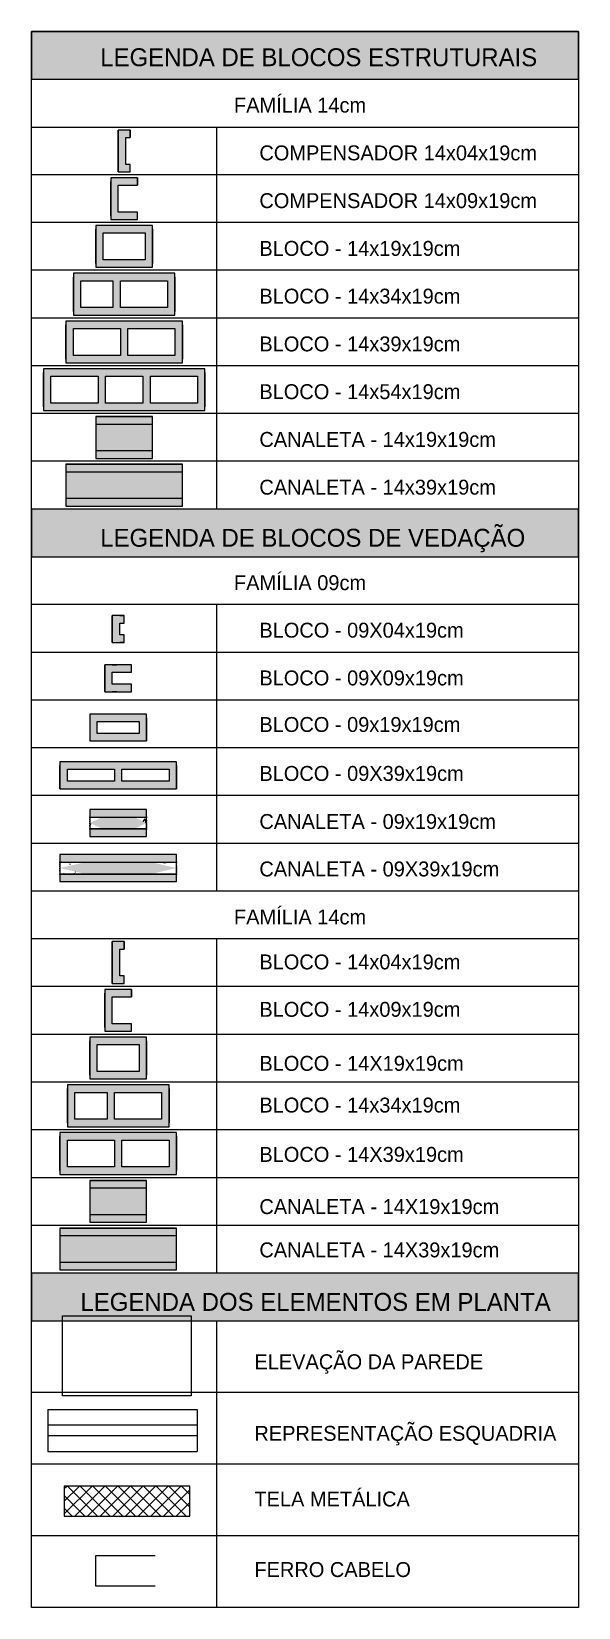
# Model space of a CAD drawing. Header units: centimetres. Extents: x 170 to 13810, y -2277 to 8860.
# Drawn here: x 5713 to 5896, y -304 to 224 of the extents above; entities that cross this region are included whole.
import ezdxf

# ---------------------------------------------------------------- set-up
doc = ezdxf.new("R2010")
doc.units = ezdxf.units.CM
doc.linetypes.add('Pontilhada', pattern=[0.6, 0, -0.6])
doc.linetypes.add('Tracejada', pattern=[0.635, 0.3175, -0.3175])
for name, color, linetype, lineweight, true_color in [('A-DETL-1', 1, 'Continuous', 9, 0xff0000), ('A-DETL-GENF-1', 9, 'Continuous', 9, 0xc0c0c0), ('A-DETL-GENF-3', 1, 'Continuous', 9, 0xff0000), ('A-DETL-GENF-6', 6, 'Continuous', 9, 0xff00ff), ('A-DETL-GENF-7', 250, 'Continuous', 9, 0x363636), ('S-BEAM-1', 136, 'Continuous', 9, 0x008080), ('S-BEAM-10', 51, 'Continuous', 9, 0xffff6a), ('S-BEAM-11', 30, 'Continuous', 9, 0xff8000), ('S-BEAM-3', 9, 'Continuous', 9, 0xc0c0c0), ('S-BEAM-4', 98, 'Continuous', 9, 0x004000), ('S-BEAM-5', 6, 'Continuous', 9, 0xff00ff), ('S-BEAM-6', 7, 'Pontilhada', 9, 0xffffff), ('S-BEAM-7', 116, 'Continuous', 9, 0x008040), ('S-BEAM-8', 142, 'Continuous', 9, 0x0080c0), ('S-BEAM-9', 1, 'Continuous', 9, 0xff0000)]:
    doc.layers.add(name, color=color, linetype=linetype, lineweight=lineweight, true_color=true_color)
for name, color, linetype, lineweight in [('A-DETL-GENF', 7, 'Continuous', 9), ('A-DETL-THIN', 7, 'Continuous', 9), ('G-ANNO-REFR', 7, 'Tracejada', 9), ('G-ANNO-TEXT', 7, 'Continuous', 9), ('S-BEAM', 7, 'Continuous', 9), ('S-BEAM-2', 7, 'Continuous', 13)]:
    doc.layers.add(name, color=color, linetype=linetype, lineweight=lineweight)
doc.styles.add('Bahnschrift_10', font='', dxfattribs={"height": 5})
doc.styles.add('Bahnschrift_11', font='', dxfattribs={"height": 6})
doc.styles.get('Bahnschrift_10').set_extended_font_data('Bahnschrift')
doc.styles.get('Bahnschrift_11').set_extended_font_data('Bahnschrift')
picture_1 = doc.add_image_def('image1.jpg', size_in_pixel=(246, 153))
pattern_1 = [(50, (0, 0), (10.9309, -0.9559), [1.143, -12.573]), (355, (0, 0), (-2.115, 11.463), [0.9144, -10.058]), (100.451, (0.911, -0.08), (8.8164, 10.5066), [0.9714, -10.685]), (46.184, (0, 3.048), (16.2653, -2.5226), [1.714, -18.859]), (96.636, (1.355, 2.838), (14.244, 14.8455), [1.457, -16.028]), (351.184, (0, 3.048), (14.2445, 14.8452), [1.372, -15.088]), (21, (1.524, 2.286), (9.097, -6.1355), [1.143, -12.573]), (326, (1.524, 2.286), (3.7075, 11.0511), [0.9144, -10.058]), (71.451, (2.282, 1.775), (12.8047, 4.915), [0.9714, -10.685]), (37.5, (0, 0), (0.18502, 5.07294), [0.20117, -9.735, 0.20117, -10.01, -10.096]), (37.5, (0, 0), (0.18502, 5.07294), [-20.147, 0.2012, -9.895]), (7.5, (0, 0), (4.00875, 6.01067), [0.20117, -5.621, 0.20117, -9.507, -3.848]), (7.5, (0, 0), (4.00875, 6.01067), [-15.53, 0.2012, -3.647]), (327.5, (-3.399, 0), (8.13526, -0.34393), [0.20117, -3.609, 0.20117, -11.686, -15.773]), (327.5, (-3.399, 0), (8.13526, -0.34393), [-15.697, 0.2012, -15.572]), (317.5, (-4.923, 0), (8.8875, 1.52544), [0.2012, -4.752, 0.2012, -7.693, -11.201]), (317.5, (-4.923, 0), (8.8875, 1.52544), [-12.847, 0.2012, -11])]

# ---------------------------------------------------------------- blocks, each defined once
blk = doc.blocks.new('Family - ___-3302159-LEGENDA')
at = {"layer": 'S-BEAM-1'}
blk.add_hatch(color=256, dxfattribs=at).paths.add_polyline_path([(38.31, 161.19), (44.81, 161.19), (44.81, 163.69), (38.31, 163.69), (38.31, 172.69), (44.81, 172.69), (44.81, 175.19), (35.81, 175.19), (35.81, 161.19)])
at = {"layer": 'A-DETL-GENF'}
for p, q in [((35.81, 175.19), (35.81, 168.19)), ((40.31, 175.19), (35.81, 175.19)), ((44.81, 175.19), (40.31, 175.19)), ((44.81, 172.69), (44.81, 175.19)), ((38.31, 163.69), (38.31, 172.69)), ((38.31, 172.69), (44.81, 172.69)), ((35.81, 168.19), (35.81, 161.19)), ((44.81, 163.69), (38.31, 163.69)), ((44.81, 161.19), (44.81, 163.69)), ((35.81, 161.19), (40.31, 161.19)), ((40.31, 161.19), (44.81, 161.19))]:
    blk.add_line(p, q, dxfattribs=at)
at = {"layer": 'S-BEAM-2'}
for p, q in [((44.81, 175.19), (35.81, 175.19)), ((44.81, 175.19), (44.81, 172.69)), ((35.81, 162.44), (35.81, 173.94)), ((44.81, 161.19), (44.81, 163.69)), ((35.81, 161.19), (44.81, 161.19))]:
    blk.add_line(p, q, dxfattribs=at)
at = {"layer": 'S-BEAM-3'}
for p, q in [((38.31, 172.69), (44.81, 172.69)), ((38.31, 163.69), (38.31, 172.69)), ((44.81, 163.69), (38.31, 163.69))]:
    blk.add_line(p, q, dxfattribs=at)
blk = doc.blocks.new('Family - ___-3302161-LEGENDA')
at = {"layer": 'S-BEAM-3'}
h = blk.add_hatch(color=256, dxfattribs=at)
h.paths.add_polyline_path([(40.31, 113.19), (59.81, 113.19), (59.81, 127.19), (20.81, 127.19), (20.81, 113.19), (30.81, 113.19)])
h.paths.add_polyline_path([(55.05, 115.69), (41.56, 115.69), (41.56, 124.69), (57.31, 124.69), (57.31, 115.69)])
h.paths.add_polyline_path([(23.31, 115.69), (23.31, 124.69), (39.06, 124.69), (39.06, 115.69), (30.81, 115.69)])
at = {"layer": 'A-DETL-GENF'}
for p, q in [((59.81, 127.19), (20.81, 127.19)), ((20.81, 127.19), (20.81, 120.19)), ((59.81, 120.19), (59.81, 127.19)), ((23.31, 115.69), (23.31, 124.69)), ((23.31, 124.69), (39.06, 124.69)), ((39.06, 124.69), (39.06, 115.69)), ((41.56, 115.69), (41.56, 124.69)), ((41.56, 124.69), (57.31, 124.69)), ((57.31, 124.69), (57.31, 115.69)), ((20.81, 120.19), (20.81, 113.19)), ((59.81, 113.19), (59.81, 120.19)), ((20.81, 113.19), (59.81, 113.19)), ((39.06, 115.69), (23.31, 115.69)), ((57.31, 115.69), (41.56, 115.69))]:
    blk.add_line(p, q, dxfattribs=at)
at = {"layer": 'S-BEAM-2'}
for p, q in [((20.81, 127.19), (20.81, 113.19)), ((59.81, 127.19), (20.81, 127.19)), ((59.81, 113.19), (59.81, 127.19)), ((20.81, 114.44), (20.81, 125.94)), ((59.81, 125.94), (59.81, 114.44)), ((20.81, 113.19), (59.81, 113.19))]:
    blk.add_line(p, q, dxfattribs=at)
at = {"layer": 'S-BEAM-3'}
for p, q in [((23.31, 124.69), (39.06, 124.69)), ((23.31, 115.69), (23.31, 124.69)), ((39.06, 124.69), (39.06, 115.69)), ((41.56, 124.69), (57.31, 124.69)), ((41.56, 115.69), (41.56, 124.69)), ((57.31, 124.69), (57.31, 115.69)), ((39.06, 115.69), (23.31, 115.69)), ((57.31, 115.69), (41.56, 115.69))]:
    blk.add_line(p, q, dxfattribs=at)
blk = doc.blocks.new('Family - ___-3302269-LEGENDA')
at = {"layer": 'S-BEAM-4'}
h = blk.add_hatch(color=256, dxfattribs=at)
h.paths.add_polyline_path([(30.81, 97.19), (67.31, 97.19), (67.31, 111.19), (13.31, 111.19), (13.31, 97.19), (20.81, 97.19)])
h.paths.add_polyline_path([(34.06, 99.69), (34.06, 108.69), (46.56, 108.69), (46.56, 99.69), (40.31, 99.69)])
h.paths.add_polyline_path([(55.05, 99.69), (49.06, 99.69), (49.06, 108.69), (64.81, 108.69), (64.81, 99.69), (59.81, 99.69)])
h.paths.add_polyline_path([(30.81, 99.69), (15.81, 99.69), (15.81, 108.69), (31.56, 108.69), (31.56, 99.69)])
at = {"layer": 'A-DETL-GENF'}
for p, q in [((13.31, 111.19), (13.31, 104.19)), ((40.31, 111.19), (13.31, 111.19)), ((67.31, 111.19), (40.31, 111.19)), ((67.31, 104.19), (67.31, 111.19)), ((15.81, 99.69), (15.81, 108.69)), ((15.81, 108.69), (31.56, 108.69)), ((31.56, 108.69), (31.56, 99.69)), ((34.06, 108.69), (46.56, 108.69)), ((34.06, 99.69), (34.06, 108.69)), ((46.56, 108.69), (46.56, 99.69)), ((49.06, 99.69), (49.06, 108.69)), ((49.06, 108.69), (64.81, 108.69)), ((64.81, 108.69), (64.81, 99.69)), ((13.31, 104.19), (13.31, 97.19)), ((67.31, 97.19), (67.31, 104.19)), ((13.31, 97.19), (40.31, 97.19)), ((31.56, 99.69), (15.81, 99.69)), ((46.56, 99.69), (34.06, 99.69)), ((40.31, 97.19), (67.31, 97.19)), ((64.81, 99.69), (49.06, 99.69))]:
    blk.add_line(p, q, dxfattribs=at)
at = {"layer": 'S-BEAM-2'}
for p, q in [((13.31, 111.19), (13.31, 97.19)), ((67.31, 111.19), (13.31, 111.19)), ((67.31, 97.19), (67.31, 111.19)), ((13.31, 98.44), (13.31, 109.94)), ((67.31, 109.94), (67.31, 98.44)), ((13.31, 97.19), (67.31, 97.19))]:
    blk.add_line(p, q, dxfattribs=at)
at = {"layer": 'S-BEAM-3'}
for p, q in [((15.81, 108.69), (31.56, 108.69)), ((15.81, 99.69), (15.81, 108.69)), ((31.56, 108.69), (31.56, 99.69)), ((34.06, 108.69), (46.56, 108.69)), ((34.06, 99.69), (34.06, 108.69)), ((46.56, 108.69), (46.56, 99.69)), ((49.06, 108.69), (64.81, 108.69)), ((49.06, 99.69), (49.06, 108.69)), ((64.81, 108.69), (64.81, 99.69)), ((31.56, 99.69), (15.81, 99.69)), ((46.56, 99.69), (34.06, 99.69)), ((64.81, 99.69), (49.06, 99.69))]:
    blk.add_line(p, q, dxfattribs=at)
blk = doc.blocks.new('Family - ___-3302278-LEGENDA')
at = {"layer": 'S-BEAM-5'}
h = blk.add_hatch(color=256, dxfattribs=at)
h.paths.add_polyline_path([(18.81, -158.7), (57.81, -158.7), (57.81, -144.7), (18.81, -144.7), (18.81, -156.2)])
h.paths.add_polyline_path([(37.06, -156.2), (21.31, -156.2), (21.31, -147.2), (37.06, -147.2)])
h.paths.add_polyline_path([(47.81, -156.2), (39.56, -156.2), (39.56, -147.2), (55.31, -147.2), (55.31, -156.2)])
at = {"layer": 'A-DETL-GENF'}
for p, q in [((57.81, -144.7), (18.81, -144.7)), ((18.81, -144.7), (18.81, -151.7)), ((21.31, -156.2), (21.31, -147.2)), ((21.31, -147.2), (37.06, -147.2)), ((37.06, -147.2), (37.06, -156.2)), ((39.56, -156.2), (39.56, -147.2)), ((39.56, -147.2), (55.31, -147.2)), ((55.31, -147.2), (55.31, -156.2)), ((57.81, -151.7), (57.81, -144.7)), ((18.81, -151.7), (18.81, -158.7)), ((57.81, -158.7), (57.81, -151.7)), ((37.06, -156.2), (21.31, -156.2)), ((55.31, -156.2), (39.56, -156.2)), ((18.81, -158.7), (57.81, -158.7))]:
    blk.add_line(p, q, dxfattribs=at)
at = {"layer": 'S-BEAM-2'}
for p, q in [((18.81, -144.7), (18.81, -158.7)), ((57.81, -144.7), (18.81, -144.7)), ((18.81, -157.45), (18.81, -145.95)), ((57.81, -158.7), (57.81, -144.7)), ((57.81, -145.95), (57.81, -157.45)), ((18.81, -158.7), (57.81, -158.7))]:
    blk.add_line(p, q, dxfattribs=at)
at = {"layer": 'S-BEAM-3'}
for p, q in [((21.31, -147.2), (37.06, -147.2)), ((21.31, -156.2), (21.31, -147.2)), ((37.06, -147.2), (37.06, -156.2)), ((39.56, -147.2), (55.31, -147.2)), ((39.56, -156.2), (39.56, -147.2)), ((55.31, -147.2), (55.31, -156.2)), ((37.06, -156.2), (21.31, -156.2)), ((55.31, -156.2), (39.56, -156.2))]:
    blk.add_line(p, q, dxfattribs=at)
blk = doc.blocks.new('Family - ___-3302289-LEGENDA')
at = {"layer": 'A-DETL-GENF-6'}
h = blk.add_hatch(color=256, dxfattribs=at)
h.paths.add_polyline_path([(28.81, -38.99), (33.03, -38.99), (38.31, -36.49), (28.81, -36.49)])
h.paths.add_polyline_path([(43.59, -38.99), (47.81, -38.99), (47.81, -36.49), (38.31, -36.49)])
blk.add_hatch(color=256, dxfattribs=at).paths.add_polyline_path([(38.31, -45.49), (47.81, -40.99), (38.31, -36.49), (28.81, -40.99)])
at = {"layer": 'A-DETL-GENF-7'}
h = blk.add_hatch(dxfattribs=at)
h.set_pattern_fill('FP_2', color=256, style=0, pattern_type=2)
h.set_pattern_definition(pattern_1)
h.paths.add_polyline_path([(43.59, -42.99), (47.81, -42.99), (47.81, -40.99)])
h.paths.add_polyline_path([(28.81, -40.99), (33.03, -38.99), (28.81, -38.99)])
h.paths.add_polyline_path([(33.03, -42.99), (28.81, -40.99), (28.81, -42.99)])
h.paths.add_polyline_path([(47.81, -40.99), (47.81, -38.99), (43.59, -38.99)])
at = {"layer": 'S-BEAM-5'}
h = blk.add_hatch(color=256, dxfattribs=at)
h.paths.add_polyline_path([(38.31, -45.49), (33.03, -42.99), (28.81, -42.99), (28.81, -45.49)])
h.paths.add_polyline_path([(47.81, -45.49), (47.81, -42.99), (43.59, -42.99), (38.31, -45.49)])
at = {"layer": 'A-DETL-GENF'}
for p, q in [((47.81, -36.49), (28.81, -36.49)), ((28.81, -36.49), (28.81, -38.99)), ((28.81, -36.49), (28.81, -40.99)), ((38.31, -36.49), (28.81, -36.49)), ((47.81, -36.49), (38.31, -36.49)), ((47.81, -38.99), (47.81, -36.49)), ((47.81, -40.99), (47.81, -36.49)), ((28.81, -38.99), (47.81, -38.99)), ((28.81, -40.99), (28.81, -45.49)), ((47.81, -45.49), (47.81, -40.99)), ((47.81, -42.99), (28.81, -42.99)), ((28.81, -42.99), (28.81, -45.49)), ((28.81, -45.49), (47.81, -45.49)), ((28.81, -45.49), (38.31, -45.49)), ((38.31, -45.49), (47.81, -45.49)), ((47.81, -45.49), (47.81, -42.99))]:
    blk.add_line(p, q, dxfattribs=at)
at = {"layer": 'S-BEAM-2'}
for p, q in [((28.81, -38.99), (47.81, -38.99)), ((28.81, -38.99), (28.81, -42.99)), ((47.81, -42.99), (47.81, -38.99)), ((28.81, -42.99), (47.81, -42.99))]:
    blk.add_line(p, q, dxfattribs=at)
at = {"layer": 'S-BEAM-6'}
for p, q in [((47.81, -38.99), (28.81, -38.99)), ((28.81, -38.99), (28.81, -42.99)), ((47.81, -42.99), (47.81, -38.99)), ((28.81, -42.99), (47.81, -42.99))]:
    blk.add_line(p, q, dxfattribs=at)
blk = doc.blocks.new('Family - ___-3302294-LEGENDA')
at = {"layer": 'A-DETL-GENF-6'}
h = blk.add_hatch(color=256, dxfattribs=at)
h.paths.add_polyline_path([(38.31, -51.58), (18.81, -51.58), (18.81, -54.08), (27.48, -54.08)])
h.paths.add_polyline_path([(49.14, -54.08), (57.81, -54.08), (57.81, -51.58), (38.31, -51.58)])
blk.add_hatch(color=256, dxfattribs=at).paths.add_polyline_path([(38.31, -60.58), (57.81, -56.08), (38.31, -51.58), (18.81, -56.08)])
at = {"layer": 'A-DETL-GENF-7'}
h = blk.add_hatch(dxfattribs=at)
h.set_pattern_fill('FP_2', color=256, style=0, pattern_type=2)
h.set_pattern_definition(pattern_1)
h.paths.add_polyline_path([(57.81, -58.08), (57.81, -56.08), (49.14, -58.08)])
h.paths.add_polyline_path([(18.81, -56.08), (27.48, -54.08), (18.81, -54.08)])
h.paths.add_polyline_path([(27.48, -58.08), (18.81, -56.08), (18.81, -58.08)])
h.paths.add_polyline_path([(57.81, -56.08), (57.81, -54.08), (49.14, -54.08)])
at = {"layer": 'S-BEAM-5'}
h = blk.add_hatch(color=256, dxfattribs=at)
h.paths.add_polyline_path([(18.81, -60.58), (38.31, -60.58), (27.48, -58.08), (18.81, -58.08)])
h.paths.add_polyline_path([(38.31, -60.58), (57.81, -60.58), (57.81, -58.08), (49.14, -58.08)])
at = {"layer": 'A-DETL-GENF'}
for p, q in [((57.81, -51.58), (18.81, -51.58)), ((18.81, -51.58), (18.81, -54.08)), ((18.81, -51.58), (18.81, -56.08)), ((38.31, -51.58), (18.81, -51.58)), ((57.81, -51.58), (38.31, -51.58)), ((57.81, -54.08), (57.81, -51.58)), ((57.81, -56.08), (57.81, -51.58)), ((18.81, -54.08), (57.81, -54.08)), ((18.81, -56.08), (18.81, -60.58)), ((57.81, -58.08), (18.81, -58.08)), ((18.81, -58.08), (18.81, -60.58)), ((57.81, -60.58), (57.81, -56.08)), ((57.81, -60.58), (57.81, -58.08)), ((18.81, -60.58), (57.81, -60.58)), ((18.81, -60.58), (38.31, -60.58)), ((38.31, -60.58), (57.81, -60.58))]:
    blk.add_line(p, q, dxfattribs=at)
at = {"layer": 'S-BEAM-2'}
for p, q in [((18.81, -54.08), (57.81, -54.08)), ((18.81, -54.08), (18.81, -58.08)), ((18.81, -58.08), (57.81, -58.08)), ((57.81, -58.08), (57.81, -54.08))]:
    blk.add_line(p, q, dxfattribs=at)
at = {"layer": 'S-BEAM-6'}
for p, q in [((57.81, -54.08), (18.81, -54.08)), ((18.81, -54.08), (18.81, -58.08)), ((18.81, -58.08), (57.81, -58.08)), ((57.81, -58.08), (57.81, -54.08))]:
    blk.add_line(p, q, dxfattribs=at)
blk = doc.blocks.new('Family - ___-3302304-LEGENDA')
at = {"layer": 'A-DETL-GENF-6'}
blk.add_hatch(color=256, dxfattribs=at).paths.add_polyline_path([(32.78, -174.71), (47.81, -174.71), (47.81, -160.71), (28.81, -160.71), (28.81, -174.71)])
at = {"layer": 'A-DETL-GENF'}
for p, q in [((47.81, -160.71), (28.81, -160.71)), ((28.81, -160.71), (28.81, -163.21)), ((28.81, -160.71), (28.81, -167.71)), ((38.31, -160.71), (28.81, -160.71)), ((28.81, -163.21), (47.81, -163.21)), ((47.81, -160.71), (38.31, -160.71)), ((47.81, -163.21), (47.81, -160.71)), ((47.81, -168.6), (47.81, -160.71)), ((28.81, -167.71), (28.81, -174.71)), ((47.81, -174.71), (47.81, -168.6)), ((47.81, -172.21), (28.81, -172.21)), ((28.81, -172.21), (28.81, -174.71)), ((47.81, -174.71), (47.81, -172.21)), ((28.81, -174.71), (47.81, -174.71)), ((28.81, -174.71), (38.31, -174.71)), ((38.31, -174.71), (47.81, -174.71))]:
    blk.add_line(p, q, dxfattribs=at)
at = {"layer": 'S-BEAM-2'}
for p, q in [((28.81, -160.71), (47.81, -160.71)), ((28.81, -160.71), (28.81, -174.71)), ((47.81, -174.71), (47.81, -160.71)), ((28.81, -174.71), (47.81, -174.71))]:
    blk.add_line(p, q, dxfattribs=at)
blk = doc.blocks.new('Family - ___-3302307-LEGENDA')
at = {"layer": 'A-DETL-GENF-6'}
blk.add_hatch(color=256, dxfattribs=at).paths.add_polyline_path([(57.81, -190.7), (57.81, -176.7), (18.81, -176.7), (18.81, -190.7), (38.31, -190.7)])
at = {"layer": 'A-DETL-GENF'}
for p, q in [((57.81, -176.7), (18.81, -176.7)), ((18.81, -176.7), (18.81, -179.2)), ((18.81, -176.7), (18.81, -183.7)), ((38.31, -176.7), (18.81, -176.7)), ((18.81, -179.2), (57.81, -179.2)), ((57.81, -176.7), (38.31, -176.7)), ((57.81, -179.2), (57.81, -176.7)), ((57.81, -183.7), (57.81, -176.7)), ((18.81, -183.7), (18.81, -190.7)), ((57.81, -190.7), (57.81, -183.7)), ((57.81, -188.2), (18.81, -188.2)), ((18.81, -188.2), (18.81, -190.7)), ((57.81, -190.7), (57.81, -188.2)), ((18.81, -190.7), (57.81, -190.7)), ((18.81, -190.7), (38.31, -190.7)), ((38.31, -190.7), (57.81, -190.7))]:
    blk.add_line(p, q, dxfattribs=at)
at = {"layer": 'S-BEAM-2'}
for p, q in [((18.81, -176.7), (57.81, -176.7)), ((18.81, -176.7), (18.81, -190.7)), ((57.81, -190.7), (57.81, -176.7)), ((18.81, -190.7), (57.81, -190.7))]:
    blk.add_line(p, q, dxfattribs=at)
blk = doc.blocks.new('Family - ___-3302310-LEGENDA')
at = {"layer": 'S-BEAM-7'}
blk.add_hatch(color=256, dxfattribs=at).paths.add_polyline_path([(40.81, 177.19), (42.31, 177.19), (42.31, 179.69), (40.81, 179.69), (40.81, 188.69), (42.31, 188.69), (42.31, 191.19), (38.31, 191.19), (38.31, 177.19)])
at = {"layer": 'A-DETL-GENF'}
for p, q in [((42.31, 191.19), (38.31, 191.19)), ((38.31, 191.19), (38.31, 184.19)), ((42.31, 188.69), (42.31, 191.19)), ((40.81, 188.69), (42.31, 188.69)), ((40.81, 179.69), (40.81, 188.69)), ((38.31, 184.19), (38.31, 177.19)), ((42.31, 179.69), (40.81, 179.69)), ((42.31, 177.19), (42.31, 179.69)), ((38.31, 177.19), (42.31, 177.19))]:
    blk.add_line(p, q, dxfattribs=at)
at = {"layer": 'S-BEAM-2'}
for p, q in [((42.31, 191.19), (38.31, 191.19)), ((38.31, 177.19), (38.31, 191.19)), ((42.31, 191.19), (42.31, 188.69)), ((42.31, 177.19), (42.31, 179.69)), ((38.31, 177.19), (42.31, 177.19))]:
    blk.add_line(p, q, dxfattribs=at)
at = {"layer": 'S-BEAM-3'}
for p, q in [((40.81, 179.69), (40.81, 188.69)), ((40.81, 188.69), (42.31, 188.69)), ((42.31, 179.69), (40.81, 179.69))]:
    blk.add_line(p, q, dxfattribs=at)
blk = doc.blocks.new('Family - ___-3302312-LEGENDA')
at = {"layer": 'S-BEAM-8'}
h = blk.add_hatch(color=256, dxfattribs=at)
h.paths.add_polyline_path([(23.31, 129.19), (57.31, 129.19), (57.31, 143.19), (23.31, 143.19), (23.31, 131.69)])
h.paths.add_polyline_path([(40.31, 131.69), (39.06, 131.69), (39.06, 140.69), (54.81, 140.69), (54.81, 131.69), (41.56, 131.69)])
h.paths.add_polyline_path([(36.56, 131.69), (25.81, 131.69), (25.81, 140.69), (36.56, 140.69), (36.56, 136.69)])
at = {"layer": 'A-DETL-GENF'}
for p, q in [((23.31, 143.19), (23.31, 136.19)), ((40.31, 143.19), (23.31, 143.19)), ((57.31, 143.19), (40.31, 143.19)), ((57.31, 136.19), (57.31, 143.19)), ((25.81, 131.69), (25.81, 140.69)), ((25.81, 140.69), (36.56, 140.69)), ((36.56, 140.69), (36.56, 131.69)), ((39.06, 140.69), (54.81, 140.69)), ((39.06, 131.69), (39.06, 140.69)), ((54.81, 140.69), (54.81, 131.69)), ((23.31, 136.19), (23.31, 129.19)), ((57.31, 129.19), (57.31, 136.19)), ((23.31, 129.19), (40.31, 129.19)), ((36.56, 131.69), (25.81, 131.69)), ((54.81, 131.69), (39.06, 131.69)), ((40.31, 129.19), (57.31, 129.19))]:
    blk.add_line(p, q, dxfattribs=at)
at = {"layer": 'S-BEAM-2'}
for p, q in [((23.31, 143.19), (23.31, 129.19)), ((57.31, 143.19), (23.31, 143.19)), ((57.31, 129.19), (57.31, 143.19)), ((23.31, 130.44), (23.31, 141.94)), ((57.31, 141.94), (57.31, 130.44)), ((23.31, 129.19), (57.31, 129.19))]:
    blk.add_line(p, q, dxfattribs=at)
at = {"layer": 'S-BEAM-3'}
for p, q in [((25.81, 140.69), (36.56, 140.69)), ((25.81, 131.69), (25.81, 140.69)), ((36.56, 140.69), (36.56, 131.69)), ((39.06, 140.69), (54.81, 140.69)), ((39.06, 131.69), (39.06, 140.69)), ((54.81, 140.69), (54.81, 131.69)), ((36.56, 131.69), (25.81, 131.69)), ((54.81, 131.69), (39.06, 131.69))]:
    blk.add_line(p, q, dxfattribs=at)
blk = doc.blocks.new('Family - ___-3302314-LEGENDA')
at = {"layer": 'S-BEAM-9'}
h = blk.add_hatch(color=256, dxfattribs=at)
h.paths.add_polyline_path([(40.31, 145.19), (49.81, 145.19), (49.81, 159.19), (30.81, 159.19), (30.81, 145.19), (39.06, 145.19)])
h.paths.add_polyline_path([(39.06, 147.69), (33.31, 147.69), (33.31, 156.69), (47.31, 156.69), (47.31, 147.69), (40.31, 147.69)])
at = {"layer": 'A-DETL-GENF'}
for p, q in [((30.81, 159.19), (30.81, 152.19)), ((40.31, 159.19), (30.81, 159.19)), ((49.81, 159.19), (40.31, 159.19)), ((49.81, 152.19), (49.81, 159.19)), ((33.31, 147.69), (33.31, 156.69)), ((33.31, 156.69), (47.31, 156.69)), ((47.31, 156.69), (47.31, 147.69)), ((30.81, 152.19), (30.81, 145.19)), ((49.81, 145.19), (49.81, 152.19)), ((30.81, 145.19), (40.31, 145.19)), ((47.31, 147.69), (33.31, 147.69)), ((40.31, 145.19), (49.81, 145.19))]:
    blk.add_line(p, q, dxfattribs=at)
at = {"layer": 'S-BEAM-2'}
for p, q in [((49.81, 159.19), (30.81, 159.19)), ((30.81, 146.44), (30.81, 157.94)), ((49.81, 157.94), (49.81, 146.44)), ((30.81, 145.19), (49.81, 145.19))]:
    blk.add_line(p, q, dxfattribs=at)
at = {"layer": 'S-BEAM-3'}
for p, q in [((33.31, 156.69), (47.31, 156.69)), ((33.31, 147.69), (33.31, 156.69)), ((47.31, 156.69), (47.31, 147.69)), ((47.31, 147.69), (33.31, 147.69))]:
    blk.add_line(p, q, dxfattribs=at)
blk = doc.blocks.new('Family - ___-3302316-LEGENDA')
at = {"layer": 'S-BEAM-10'}
blk.add_hatch(color=256, dxfattribs=at).paths.add_polyline_path([(34.74, 81.19), (49.81, 81.19), (49.81, 95.19), (30.81, 95.19), (30.81, 81.19)])
at = {"layer": 'A-DETL-GENF'}
for p, q in [((49.81, 95.19), (30.81, 95.19)), ((30.81, 95.19), (30.81, 92.69)), ((30.81, 95.19), (30.81, 88.19)), ((40.31, 95.19), (30.81, 95.19)), ((49.81, 95.19), (40.31, 95.19)), ((49.81, 92.69), (49.81, 95.19)), ((49.81, 87.3), (49.81, 95.19)), ((30.81, 92.69), (49.81, 92.69)), ((30.81, 88.19), (30.81, 81.19)), ((49.81, 81.19), (49.81, 87.3)), ((49.81, 83.69), (30.81, 83.69)), ((30.81, 83.69), (30.81, 81.19)), ((30.81, 81.19), (49.81, 81.19)), ((30.81, 81.19), (40.31, 81.19)), ((40.31, 81.19), (49.81, 81.19)), ((49.81, 81.19), (49.81, 83.69))]:
    blk.add_line(p, q, dxfattribs=at)
at = {"layer": 'S-BEAM-2'}
for p, q in [((30.81, 95.19), (49.81, 95.19)), ((30.81, 95.19), (30.81, 81.19)), ((49.81, 81.19), (49.81, 95.19)), ((30.81, 81.19), (49.81, 81.19))]:
    blk.add_line(p, q, dxfattribs=at)
blk = doc.blocks.new('Family - ___-3302320-LEGENDA')
at = {"layer": 'S-BEAM-11'}
blk.add_hatch(color=256, dxfattribs=at).paths.add_polyline_path([(20.81, 65.19), (59.81, 65.19), (59.81, 79.19), (20.81, 79.19), (20.81, 72.19)])
at = {"layer": 'A-DETL-GENF'}
for p, q in [((59.81, 79.19), (20.81, 79.19)), ((20.81, 79.19), (20.81, 76.69)), ((20.81, 79.19), (20.81, 72.19)), ((40.31, 79.19), (20.81, 79.19)), ((20.81, 76.69), (59.81, 76.69)), ((59.81, 79.19), (40.31, 79.19)), ((59.81, 76.69), (59.81, 79.19)), ((59.81, 72.19), (59.81, 79.19)), ((20.81, 72.19), (20.81, 65.19)), ((59.81, 65.19), (59.81, 72.19)), ((59.81, 67.69), (20.81, 67.69)), ((20.81, 67.69), (20.81, 65.19)), ((20.81, 65.19), (59.81, 65.19)), ((20.81, 65.19), (40.31, 65.19)), ((40.31, 65.19), (59.81, 65.19)), ((59.81, 65.19), (59.81, 67.69))]:
    blk.add_line(p, q, dxfattribs=at)
at = {"layer": 'S-BEAM-2'}
for p, q in [((20.81, 79.19), (59.81, 79.19)), ((20.81, 79.19), (20.81, 65.19)), ((59.81, 65.19), (59.81, 79.19)), ((20.81, 65.19), (59.81, 65.19))]:
    blk.add_line(p, q, dxfattribs=at)
blk = doc.blocks.new('Family - ___-3302322-LEGENDA')
at = {"layer": 'S-BEAM-5'}
h = blk.add_hatch(color=256, dxfattribs=at)
h.paths.add_polyline_path([(20.81, -29.49), (57.81, -29.49), (57.81, -20.49), (18.81, -20.49), (18.81, -29.49)])
h.paths.add_polyline_path([(21.31, -26.99), (21.31, -22.99), (37.06, -22.99), (37.06, -26.99)])
h.paths.add_polyline_path([(39.56, -26.99), (39.56, -22.99), (55.31, -22.99), (55.31, -26.99), (40.31, -26.99)])
at = {"layer": 'A-DETL-GENF'}
for p, q in [((57.81, -20.49), (18.81, -20.49)), ((18.81, -20.49), (18.81, -29.49)), ((57.81, -29.49), (57.81, -20.49)), ((21.31, -26.99), (21.31, -22.99)), ((21.31, -22.99), (37.06, -22.99)), ((37.06, -22.99), (37.06, -26.99)), ((39.56, -26.99), (39.56, -22.99)), ((39.56, -22.99), (55.31, -22.99)), ((55.31, -22.99), (55.31, -26.99)), ((18.81, -29.49), (57.81, -29.49)), ((37.06, -26.99), (21.31, -26.99)), ((55.31, -26.99), (39.56, -26.99))]:
    blk.add_line(p, q, dxfattribs=at)
at = {"layer": 'S-BEAM-2'}
for p, q in [((57.81, -20.49), (18.81, -20.49)), ((18.81, -20.49), (18.81, -29.49)), ((57.81, -29.49), (57.81, -20.49)), ((18.81, -29.49), (18.81, -21.74)), ((57.81, -21.74), (57.81, -29.49)), ((18.81, -29.49), (57.81, -29.49))]:
    blk.add_line(p, q, dxfattribs=at)
at = {"layer": 'S-BEAM-3'}
for p, q in [((21.31, -22.99), (37.06, -22.99)), ((21.31, -26.99), (21.31, -22.99)), ((37.06, -22.99), (37.06, -26.99)), ((39.56, -22.99), (55.31, -22.99)), ((39.56, -26.99), (39.56, -22.99)), ((55.31, -22.99), (55.31, -26.99)), ((37.06, -26.99), (21.31, -26.99)), ((55.31, -26.99), (39.56, -26.99))]:
    blk.add_line(p, q, dxfattribs=at)
blk = doc.blocks.new('Family - ___-3302324-LEGENDA')
at = {"layer": 'S-BEAM-5'}
h = blk.add_hatch(color=256, dxfattribs=at)
h.paths.add_polyline_path([(39.56, -13.48), (47.81, -13.48), (47.81, -4.48), (28.81, -4.48), (28.81, -13.48)])
h.paths.add_polyline_path([(45.31, -10.98), (31.31, -10.98), (31.31, -6.98), (45.31, -6.98)])
at = {"layer": 'A-DETL-GENF'}
for p, q in [((47.81, -4.48), (28.81, -4.48)), ((28.81, -4.48), (28.81, -13.48)), ((47.81, -13.48), (47.81, -4.48)), ((31.31, -10.98), (31.31, -6.98)), ((31.31, -6.98), (45.31, -6.98)), ((45.31, -6.98), (45.31, -10.98)), ((28.81, -13.48), (47.81, -13.48)), ((45.31, -10.98), (31.31, -10.98))]:
    blk.add_line(p, q, dxfattribs=at)
at = {"layer": 'S-BEAM-2'}
for p, q in [((47.81, -13.48), (47.81, -4.48)), ((47.81, -5.73), (47.81, -13.48))]:
    blk.add_line(p, q, dxfattribs=at)
at = {"layer": 'S-BEAM-3'}
for p, q in [((31.31, -6.98), (45.31, -6.98)), ((31.31, -10.98), (31.31, -6.98)), ((45.31, -6.98), (45.31, -10.98)), ((45.31, -10.98), (31.31, -10.98))]:
    blk.add_line(p, q, dxfattribs=at)
blk = doc.blocks.new('Family - ___-3302326-LEGENDA')
at = {"layer": 'S-BEAM-5'}
blk.add_hatch(color=256, dxfattribs=at).paths.add_polyline_path([(39.91, -94.74), (40.31, -94.74), (40.31, -92.24), (38.81, -92.24), (38.81, -83.24), (40.31, -83.24), (40.31, -80.74), (36.31, -80.74), (36.31, -94.74), (38.81, -94.74)])
at = {"layer": 'A-DETL-GENF'}
for p, q in [((40.31, -80.74), (36.31, -80.74)), ((36.31, -80.74), (36.31, -87.74)), ((38.81, -83.24), (40.31, -83.24)), ((38.81, -92.24), (38.81, -83.24)), ((40.31, -83.24), (40.31, -80.74)), ((36.31, -87.74), (36.31, -94.74)), ((36.31, -94.74), (40.31, -94.74)), ((40.31, -92.24), (38.81, -92.24)), ((40.31, -94.74), (40.31, -92.24))]:
    blk.add_line(p, q, dxfattribs=at)
at = {"layer": 'S-BEAM-2'}
for p, q in [((40.31, -80.74), (36.31, -80.74)), ((36.31, -94.74), (36.31, -80.74)), ((40.31, -80.74), (40.31, -83.24)), ((36.31, -94.74), (40.31, -94.74)), ((40.31, -94.74), (40.31, -92.24))]:
    blk.add_line(p, q, dxfattribs=at)
at = {"layer": 'S-BEAM-3'}
for p, q in [((38.81, -92.24), (38.81, -83.24)), ((38.81, -83.24), (40.31, -83.24)), ((40.31, -92.24), (38.81, -92.24))]:
    blk.add_line(p, q, dxfattribs=at)
blk = doc.blocks.new('Family - ___-3302328-LEGENDA')
at = {"layer": 'S-BEAM-5'}
blk.add_hatch(color=256, dxfattribs=at).paths.add_polyline_path([(36.31, -110.74), (42.81, -110.74), (42.81, -108.24), (36.31, -108.24), (36.31, -99.24), (42.81, -99.24), (42.81, -96.74), (33.81, -96.74), (33.81, -110.74)])
at = {"layer": 'A-DETL-GENF'}
for p, q in [((33.81, -96.74), (33.81, -103.74)), ((38.31, -96.74), (33.81, -96.74)), ((36.31, -108.24), (36.31, -99.24)), ((36.31, -99.24), (42.81, -99.24)), ((42.81, -96.74), (38.31, -96.74)), ((42.81, -99.24), (42.81, -96.74)), ((33.81, -103.74), (33.81, -110.74)), ((33.81, -110.74), (38.31, -110.74)), ((42.81, -108.24), (36.31, -108.24)), ((38.31, -110.74), (42.81, -110.74)), ((42.81, -110.74), (42.81, -108.24))]:
    blk.add_line(p, q, dxfattribs=at)
at = {"layer": 'S-BEAM-2'}
for p, q in [((42.81, -96.74), (33.81, -96.74)), ((33.81, -109.49), (33.81, -97.99)), ((42.81, -96.74), (42.81, -99.24)), ((33.81, -110.74), (42.81, -110.74)), ((42.81, -110.74), (42.81, -108.24))]:
    blk.add_line(p, q, dxfattribs=at)
at = {"layer": 'S-BEAM-3'}
for p, q in [((36.31, -99.24), (42.81, -99.24)), ((36.31, -108.24), (36.31, -99.24)), ((42.81, -108.24), (36.31, -108.24))]:
    blk.add_line(p, q, dxfattribs=at)
blk = doc.blocks.new('Family - ___-3302330-LEGENDA')
at = {"layer": 'S-BEAM-5'}
h = blk.add_hatch(color=256, dxfattribs=at)
h.paths.add_polyline_path([(45.31, -126.74), (47.81, -126.74), (47.81, -112.74), (28.81, -112.74), (28.81, -126.74), (41.31, -126.74)])
h.paths.add_polyline_path([(38.31, -124.24), (31.31, -124.24), (31.31, -115.24), (45.31, -115.24), (45.31, -124.24), (45.06, -124.24)])
at = {"layer": 'A-DETL-GENF'}
for p, q in [((28.81, -112.74), (28.81, -119.74)), ((38.31, -112.74), (28.81, -112.74)), ((31.31, -124.24), (31.31, -115.24)), ((31.31, -115.24), (45.31, -115.24)), ((47.81, -112.74), (38.31, -112.74)), ((45.31, -115.24), (45.31, -124.24)), ((47.81, -119.74), (47.81, -112.74)), ((28.81, -119.74), (28.81, -126.74)), ((47.81, -126.74), (47.81, -119.74)), ((45.31, -124.24), (31.31, -124.24)), ((28.81, -126.74), (38.31, -126.74)), ((38.31, -126.74), (47.81, -126.74))]:
    blk.add_line(p, q, dxfattribs=at)
at = {"layer": 'S-BEAM-2'}
for p, q in [((47.81, -112.74), (28.81, -112.74)), ((28.81, -125.49), (28.81, -113.99)), ((47.81, -113.99), (47.81, -125.49)), ((28.81, -126.74), (47.81, -126.74))]:
    blk.add_line(p, q, dxfattribs=at)
at = {"layer": 'S-BEAM-3'}
for p, q in [((31.31, -115.24), (45.31, -115.24)), ((31.31, -124.24), (31.31, -115.24)), ((45.31, -115.24), (45.31, -124.24)), ((45.31, -124.24), (31.31, -124.24))]:
    blk.add_line(p, q, dxfattribs=at)
blk = doc.blocks.new('Family - ___-3302332-LEGENDA')
at = {"layer": 'S-BEAM-5'}
h = blk.add_hatch(color=256, dxfattribs=at)
h.paths.add_polyline_path([(28.81, -142.74), (55.31, -142.74), (55.31, -128.74), (21.31, -128.74), (21.31, -142.74)])
h.paths.add_polyline_path([(39.56, -140.24), (37.06, -140.24), (37.06, -131.24), (52.81, -131.24), (52.81, -140.24), (47.81, -140.24)])
h.paths.add_polyline_path([(28.81, -140.24), (23.81, -140.24), (23.81, -131.24), (34.56, -131.24), (34.56, -140.24)])
at = {"layer": 'A-DETL-GENF'}
for p, q in [((21.31, -128.74), (21.31, -135.74)), ((38.31, -128.74), (21.31, -128.74)), ((23.81, -140.24), (23.81, -131.24)), ((23.81, -131.24), (34.56, -131.24)), ((34.56, -131.24), (34.56, -140.24)), ((37.06, -131.24), (52.81, -131.24)), ((37.06, -140.24), (37.06, -131.24)), ((55.31, -128.74), (38.31, -128.74)), ((52.81, -131.24), (52.81, -140.24)), ((55.31, -135.74), (55.31, -128.74)), ((21.31, -135.74), (21.31, -142.74)), ((55.31, -142.74), (55.31, -135.74)), ((34.56, -140.24), (23.81, -140.24)), ((52.81, -140.24), (37.06, -140.24)), ((21.31, -142.74), (38.31, -142.74)), ((38.31, -142.74), (55.31, -142.74))]:
    blk.add_line(p, q, dxfattribs=at)
at = {"layer": 'S-BEAM-2'}
for p, q in [((21.31, -128.74), (21.31, -142.74)), ((55.31, -128.74), (21.31, -128.74)), ((21.31, -141.49), (21.31, -129.99)), ((55.31, -142.74), (55.31, -128.74)), ((55.31, -129.99), (55.31, -141.49)), ((21.31, -142.74), (55.31, -142.74))]:
    blk.add_line(p, q, dxfattribs=at)
at = {"layer": 'S-BEAM-3'}
for p, q in [((23.81, -131.24), (34.56, -131.24)), ((23.81, -140.24), (23.81, -131.24)), ((34.56, -131.24), (34.56, -140.24)), ((37.06, -131.24), (52.81, -131.24)), ((37.06, -140.24), (37.06, -131.24)), ((52.81, -131.24), (52.81, -140.24)), ((34.56, -140.24), (23.81, -140.24)), ((52.81, -140.24), (37.06, -140.24))]:
    blk.add_line(p, q, dxfattribs=at)
blk = doc.blocks.new('Family - ___-3302336-LEGENDA')
at = {"layer": 'S-BEAM-5'}
blk.add_hatch(color=256, dxfattribs=at).paths.add_polyline_path([(39.56, 19.51), (40.31, 19.51), (40.31, 22.01), (38.81, 22.01), (38.81, 26.01), (40.31, 26.01), (40.31, 28.51), (36.31, 28.51), (36.31, 19.51), (38.81, 19.51)])
at = {"layer": 'A-DETL-GENF'}
for p, q in [((40.31, 28.51), (36.31, 28.51)), ((36.31, 28.51), (36.31, 19.51)), ((40.31, 26.01), (40.31, 28.51)), ((38.81, 22.01), (38.81, 26.01)), ((38.81, 26.01), (40.31, 26.01)), ((40.31, 22.01), (38.81, 22.01)), ((40.31, 19.51), (40.31, 22.01)), ((36.31, 19.51), (40.31, 19.51))]:
    blk.add_line(p, q, dxfattribs=at)
at = {"layer": 'S-BEAM-2'}
for p, q in [((40.31, 28.51), (36.31, 28.51)), ((36.31, 19.51), (36.31, 28.51)), ((36.31, 19.51), (40.31, 19.51))]:
    blk.add_line(p, q, dxfattribs=at)
at = {"layer": 'S-BEAM-3'}
for p, q in [((38.81, 28.51), (40.31, 28.51)), ((40.31, 19.51), (38.81, 19.51))]:
    blk.add_line(p, q, dxfattribs=at)
blk = doc.blocks.new('Family - ___-3302340-LEGENDA')
at = {"layer": 'S-BEAM-5'}
blk.add_hatch(color=256, dxfattribs=at).paths.add_polyline_path([(33.81, 3.01), (42.81, 3.01), (42.81, 5.51), (36.31, 5.51), (36.31, 9.51), (42.81, 9.51), (42.81, 12.01), (33.81, 12.01)])
at = {"layer": 'A-DETL-GENF'}
for p, q in [((42.81, 12.01), (33.81, 12.01)), ((33.81, 12.01), (33.81, 3.01)), ((42.81, 9.51), (42.81, 12.01)), ((36.31, 5.51), (36.31, 9.51)), ((36.31, 9.51), (42.81, 9.51)), ((42.81, 5.51), (36.31, 5.51)), ((42.81, 3.01), (42.81, 5.51)), ((33.81, 3.01), (42.81, 3.01))]:
    blk.add_line(p, q, dxfattribs=at)
at = {"layer": 'S-BEAM-2'}
for p, q in [((37.81, 12.01), (33.81, 12.01)), ((33.81, 3.01), (33.81, 12.01)), ((33.81, 3.01), (37.81, 3.01))]:
    blk.add_line(p, q, dxfattribs=at)
at = {"layer": 'S-BEAM-3'}
for p, q in [((36.31, 12.01), (37.81, 12.01)), ((37.81, 3.01), (36.31, 3.01))]:
    blk.add_line(p, q, dxfattribs=at)

msp = doc.modelspace()

# ---------------------------------------------------------------- hatches: boundary and pattern name
at = {"layer": 'A-DETL-GENF-1'}
for points in [[(5804.59, 208.19), (5896.09, 208.19), (5896.09, 224.19), (5713.09, 224.19), (5713.09, 208.19), (5746.09, 208.19)], [(5804.59, 48.19), (5896.09, 48.19), (5896.09, 64.19), (5713.09, 64.19), (5713.09, 48.19), (5763.59, 48.19)], [(5761.59, -207.81), (5896.09, -207.81), (5896.09, -191.81), (5713.09, -191.81), (5713.09, -207.81), (5742.09, -207.81)]]:
    msp.add_hatch(color=256, dxfattribs=at).paths.add_polyline_path(points)
at = {"layer": 'A-DETL-GENF-3'}
h = msp.add_hatch(dxfattribs=at)
h.set_pattern_fill('FP_3', color=256, style=0, pattern_type=2)
h.set_pattern_definition([(45, (5703.7814, 0), (-2.12132, 2.12132), []), (135, (5703.7814, 0), (-2.12132, -2.12132), [])])
h.paths.add_polyline_path([(5761.59, -273.18), (5766.05, -273.18), (5766.05, -263.18), (5724.05, -263.18), (5724.05, -273.18), (5742.09, -273.18)])

# ---------------------------------------------------------------- linework, layer by layer
at = {"layer": 'A-DETL-1'}
for p, q in [((5718.53, -237.53), (5718.53, -251.53)), ((5718.53, -237.53), (5768.53, -237.53)), ((5768.53, -237.53), (5768.53, -251.53)), ((5768.53, -242.78), (5718.53, -242.78)), ((5768.53, -246.28), (5718.53, -246.28)), ((5718.53, -251.53), (5768.53, -251.53)), ((5766.05, -263.18), (5724.05, -263.18)), ((5724.05, -263.18), (5724.05, -273.18)), ((5766.05, -273.18), (5766.05, -263.18)), ((5724.05, -273.18), (5766.05, -273.18)), ((5754.51, -286.52), (5734.51, -286.52)), ((5734.51, -286.52), (5734.51, -296.52)), ((5734.51, -296.52), (5754.51, -296.52))]:
    msp.add_line(p, q, dxfattribs=at)
at = {"layer": 'A-DETL-THIN'}
for p, q in [((5896.09, 224.19), (5713.09, 224.19)), ((5713.09, 224.19), (5713.09, 208.19)), ((5713.09, 224.19), (5896.09, 224.19)), ((5713.09, -303.81), (5713.09, 224.19)), ((5896.09, 208.19), (5896.09, 224.19)), ((5896.09, 224.19), (5896.09, -303.81)), ((5713.09, 208.19), (5896.09, 208.19)), ((5713.09, 208.19), (5896.09, 208.19)), ((5713.09, 192.19), (5896.09, 192.19)), ((5775.09, 64.19), (5775.09, 192.19)), ((5896.09, 176.19), (5713.09, 176.19)), ((5896.09, 160.19), (5713.09, 160.19)), ((5896.09, 144.19), (5713.09, 144.19)), ((5896.09, 128.19), (5713.09, 128.19)), ((5896.09, 112.19), (5713.09, 112.19)), ((5896.09, 96.19), (5713.09, 96.19)), ((5896.09, 80.19), (5713.09, 80.19)), ((5896.09, 80.19), (5713.09, 80.19)), ((5896.09, 64.19), (5713.09, 64.19)), ((5713.09, 64.19), (5713.09, 48.19)), ((5896.09, 64.19), (5713.09, 64.19)), ((5896.09, 64.19), (5713.09, 64.19)), ((5896.09, 48.19), (5896.09, 64.19)), ((5713.09, 48.19), (5896.09, 48.19)), ((5713.09, 48.19), (5896.09, 48.19)), ((5896.09, 32.19), (5713.09, 32.19)), ((5775.09, -63.81), (5775.09, 32.19)), ((5896.09, 16.19), (5713.09, 16.19)), ((5896.09, 0.19), (5713.09, 0.19)), ((5896.09, 0.19), (5713.09, 0.19)), ((5896.09, -15.81), (5713.09, -15.81)), ((5896.09, -31.81), (5713.09, -31.81)), ((5896.09, -47.81), (5713.09, -47.81)), ((5896.09, -63.81), (5713.09, -63.81)), ((5896.09, -79.81), (5713.09, -79.81)), ((5775.09, -191.81), (5775.09, -79.81)), ((5896.09, -95.81), (5713.09, -95.81)), ((5896.09, -111.81), (5713.09, -111.81)), ((5896.09, -127.81), (5713.09, -127.81)), ((5896.09, -143.81), (5713.09, -143.81)), ((5896.09, -159.81), (5713.09, -159.81)), ((5896.09, -175.81), (5713.09, -175.81)), ((5896.09, -191.81), (5713.09, -191.81)), ((5713.09, -191.81), (5713.09, -207.81)), ((5896.09, -191.81), (5713.09, -191.81)), ((5896.09, -191.81), (5713.09, -191.81)), ((5896.09, -191.81), (5713.09, -191.81)), ((5896.09, -207.81), (5896.09, -191.81)), ((5713.09, -207.81), (5896.09, -207.81)), ((5713.09, -207.81), (5896.09, -207.81)), ((5775.09, -303.81), (5775.09, -207.81)), ((5896.09, -231.81), (5713.09, -231.81)), ((5896.09, -255.81), (5713.09, -255.81)), ((5896.09, -255.81), (5713.09, -255.81)), ((5896.09, -255.81), (5713.09, -255.81)), ((5896.09, -279.81), (5713.09, -279.81)), ((5896.09, -279.81), (5713.09, -279.81)), ((5896.09, -279.81), (5713.09, -279.81)), ((5896.09, -303.81), (5713.09, -303.81)), ((5896.09, -303.81), (5713.09, -303.81)), ((5896.09, -303.81), (5713.09, -303.81))]:
    msp.add_line(p, q, dxfattribs=at)

# ---------------------------------------------------------------- block references
at = {"layer": 'S-BEAM'}
for name in ['Family - ___-3302310-LEGENDA', 'Family - ___-3302159-LEGENDA', 'Family - ___-3302314-LEGENDA', 'Family - ___-3302312-LEGENDA', 'Family - ___-3302161-LEGENDA', 'Family - ___-3302269-LEGENDA', 'Family - ___-3302336-LEGENDA', 'Family - ___-3302340-LEGENDA', 'Family - ___-3302324-LEGENDA', 'Family - ___-3302322-LEGENDA', 'Family - ___-3302326-LEGENDA', 'Family - ___-3302328-LEGENDA', 'Family - ___-3302330-LEGENDA', 'Family - ___-3302332-LEGENDA', 'Family - ___-3302278-LEGENDA']:
    msp.add_blockref(name, (5703.78, 0), dxfattribs=at)
at = {"layer": 'S-BEAM-3'}
for name in ['Family - ___-3302316-LEGENDA', 'Family - ___-3302320-LEGENDA', 'Family - ___-3302289-LEGENDA', 'Family - ___-3302294-LEGENDA', 'Family - ___-3302304-LEGENDA', 'Family - ___-3302307-LEGENDA']:
    msp.add_blockref(name, (5703.78, 0), dxfattribs=at)

# ---------------------------------------------------------------- texts
at = {"layer": 'G-ANNO-TEXT', "attachment_point": 1}
for s, insert, char_height, width, style in [('LEGENDA DE BLOCOS ESTRUTURAIS', (5736.07, 218.57), 6, 169.4767, 'Bahnschrift_11'), ('FAMÍLIA 14cm', (5780.83, 202.03), 5, 53.232, 'Bahnschrift_10'), ('COMPENSADOR 14x04x19cm', (5789.33, 186.03), 5, 107.7468, 'Bahnschrift_10'), ('COMPENSADOR 14x09x19cm', (5789.33, 170.03), 5, 107.2658, 'Bahnschrift_10'), ('BLOCO - 14x19x19cm', (5789.33, 154.03), 5, 77.1223, 'Bahnschrift_10'), ('BLOCO - 14x34x19cm', (5789.33, 138.03), 5, 79.2067, 'Bahnschrift_10'), ('BLOCO - 14x39x19cm', (5789.33, 122.03), 5, 78.7257, 'Bahnschrift_10'), ('BLOCO - 14x54x19cm', (5789.33, 106.03), 5, 79.3671, 'Bahnschrift_10'), ('CANALETA - 14x19x19cm', (5789.33, 90.03), 5, 92.3544, 'Bahnschrift_10'), ('CANALETA - 14x39x19cm', (5789.33, 74.03), 5, 93.9578, 'Bahnschrift_10'), ('LEGENDA DE BLOCOS DE VEDAÇÃO', (5736.07, 57.57), 6, 165.1476, 'Bahnschrift_11'), ('FAMÍLIA 09cm', (5780.83, 42.03), 5, 54.5147, 'Bahnschrift_10'), ('BLOCO - 09X04x19cm', (5789.33, 26.12), 5, 81.1308, 'Bahnschrift_10'), ('BLOCO - 09X09x19cm', (5789.33, 10.12), 5, 80.6498, 'Bahnschrift_10'), ('BLOCO - 09x19x19cm', (5789.33, -5.48), 5, 78.405, 'Bahnschrift_10'), ('BLOCO - 09X39x19cm', (5789.33, -21.88), 5, 80.4894, 'Bahnschrift_10'), ('CANALETA - 09x19x19cm', (5789.33, -37.98), 5, 93.6371, 'Bahnschrift_10'), ('CANALETA - 09X39x19cm', (5789.33, -53.88), 5, 95.7215, 'Bahnschrift_10'), ('FAMÍLIA 14cm', (5780.83, -69.97), 5, 53.232, 'Bahnschrift_10'), ('BLOCO - 14x04x19cm', (5789.33, -85.03), 5, 79.3671, 'Bahnschrift_10'), ('BLOCO - 14x09x19cm', (5789.33, -100.91), 5, 78.886, 'Bahnschrift_10'), ('BLOCO - 14X19x19cm', (5789.33, -119.01), 5, 77.6033, 'Bahnschrift_10'), ('BLOCO - 14x34x19cm', (5789.33, -132.98), 5, 79.2067, 'Bahnschrift_10'), ('BLOCO - 14X39x19cm', (5789.33, -149.51), 5, 79.2067, 'Bahnschrift_10'), ('CANALETA - 14X19x19cm', (5789.33, -167.01), 5, 92.8354, 'Bahnschrift_10'), ('CANALETA - 14X39x19cm', (5789.33, -181.51), 5, 94.4388, 'Bahnschrift_10'), ('LEGENDA DOS ELEMENTOS EM PLANTA', (5729.44, -198.43), 6, 184.7088, 'Bahnschrift_11'), ('ELEVAÇÃO DA PAREDE', (5787.66, -218.98), 5, 89.4683, 'Bahnschrift_10'), ('REPRESENTAÇÃO ESQUADRIA', (5787.66, -242.97), 5, 117.3671, 'Bahnschrift_10'), ('TELA METÁLICA', (5787.66, -264.96), 5, 61.0886, 'Bahnschrift_10'), ('FERRO CABELO', (5787.66, -288.6), 5, 60.4472, 'Bahnschrift_10')]:
    msp.add_mtext(s, dxfattribs=dict(at, insert=insert, char_height=char_height, width=width, style=style))

# ---------------------------------------------------------------- pictures from other files: only their frames are drawn
at = {"layer": 'G-ANNO-REFR'}
image = msp.add_image(picture_1, insert=(5723.48, -232.93), size_in_units=(43.05, 26.78), dxfattribs=at)
image.dxf.flags = 7

doc.saveas('drawing.dxf')
